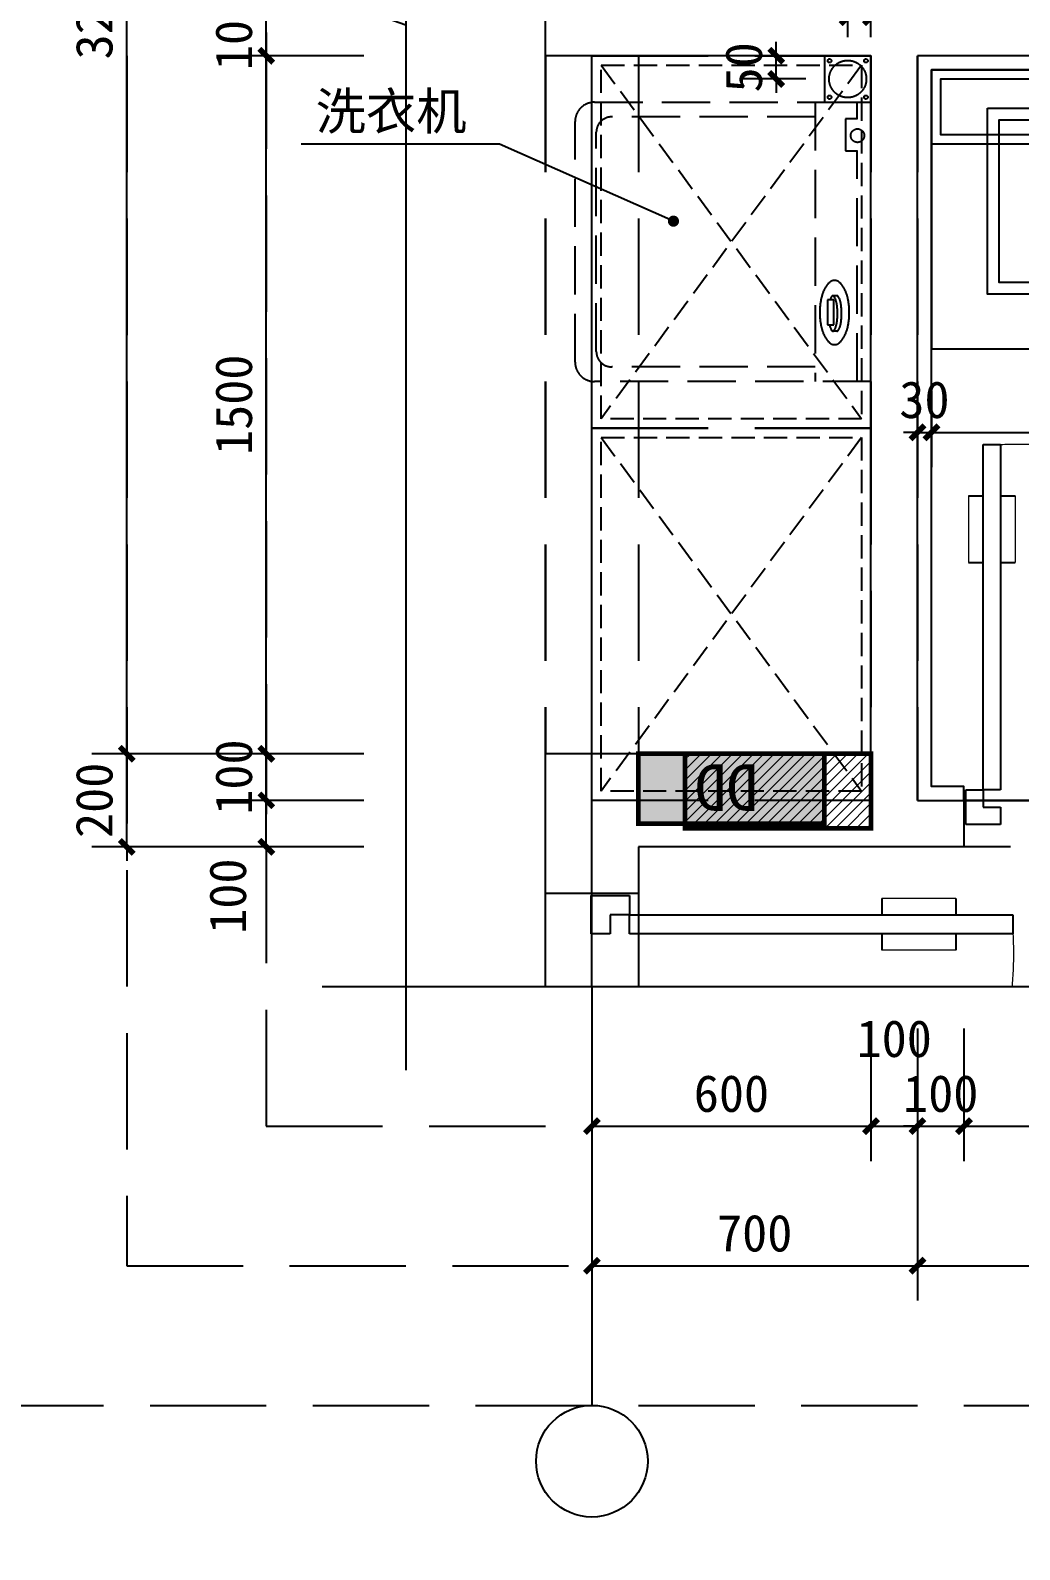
# Model space of a CAD drawing. Header units: millimetres. Extents: x -15 to 66915, y -15 to 18798.
# Drawn here: x 33128 to 35255, y 10253 to 13517 of the extents above; entities that cross this region are included whole.
import ezdxf
from ezdxf.enums import TextEntityAlignment as Align
from ezdxf.xclip import XClip

# ---------------------------------------------------------------- set-up
doc = ezdxf.new("R2010")
doc.units = ezdxf.units.MM
doc.header["$LTSCALE"] = 1000
doc.header["$XCLIPFRAME"] = 2
for name, pattern in [('1#2#楼$0$DOTE', [2.42, 2, -0.2, 0.02, -0.2]), ('110-WC$0$__DASH', [0.35, 0.25, -0.1]), ('110-墙体$0$DASH', [0.35, 0.25, -0.1]), ('110-家具-标$0$__DASH', [0.35, 0.25, -0.1]), ('110-家具-标$0$DASH', [0.35, 0.25, -0.1]), ('DASH', [0.35, 0.25, -0.1])]:
    doc.linetypes.add(name, pattern=pattern)
doc.layers.get('Defpoints').update_dxf_attribs({"color": 4, "linetype": 'DASH'})
for name, color, linetype in [('1#2#楼$0$A-ANNO-AXIS', 3, 'Continuous'), ('1#2#楼$0$A-ANNO-DIMS', 3, 'Continuous'), ('1#2#楼$0$A-ANNO-DOTE', 10, '1#2#楼$0$DOTE'), ('1#2#楼$0$A-ANNO-IDEN', 3, 'Continuous'), ('1#2#楼$0$A-ANNO-SYMB', 3, 'Continuous'), ('1#2#楼$0$A-ANNO-TEXT', 7, 'Continuous'), ('110-WC$0$A-FLOR-SPCL', 225, 'Continuous'), ('110-WC$0$FF-FIXT', 225, 'Continuous'), ('110-WC$0$FF-洁具及配件', 31, 'Continuous'), ('110-墙体$0$A-COLU-CONC-HATC', 204, 'Continuous'), ('110-墙体$0$A-DOOR', 51, 'Continuous'), ('110-墙体$0$A-WALL-BLOK', 131, 'Continuous'), ('110-墙体$0$A-WALL-CONC', 9, 'Continuous'), ('110-墙体$0$P-FIRE-FH', 1, 'Continuous'), ('110-家具-标$0$JJ-02-活动家具', 47, '110-家具-标$0$DASH'), ('AXIS_TEXT', 7, 'Continuous')]:
    doc.layers.add(name, color=color, linetype=linetype)
doc.styles.add('1#2#楼$0$_TCH_DIM', font='')
doc.styles.add('1#2#楼$0$_TCH_DIM_T3', font='')
doc.styles.add('110-墙体$0$地上图例$0$平面图框$0$Style-ENGINEERING_1', font='simhei.ttf')
doc.styles.add('COMPLEX', font='COMPLEX')
doc.styles.get("Standard").update_dxf_attribs({"font": ''})
doc.styles.get('1#2#楼$0$_TCH_DIM').set_extended_font_data('SimSun')
doc.styles.get('1#2#楼$0$_TCH_DIM_T3').set_extended_font_data('SimSun')
doc.styles.get('Standard').set_extended_font_data('SimSun')
doc.dimstyles.new('1#2#楼$0$_TCH_ARCH&&30', dxfattribs={"dimtxt": 79.303797, "dimasz": 30, "dimexe": 75, "dimexo": 90, "dimgap": 30, "dimtad": 1, "dimdec": 0, "dimzin": 0, "dimdsep": 46, "dimtxsty": '1#2#楼$0$_TCH_DIM_T3', "dimblk": '1#2#楼$0$_ArchTick', "dimcen": 0.09, "dimclrt": 7, "dimazin": 2, "dimtfac": 1, "dimtdec": 0, "dimtix": 1, "dimtmove": 2, "dimatfit": 3, "dimfxl": 100, "dimtolj": 1, "dimtzin": 0, "dimarcsym": 0})

# ---------------------------------------------------------------- blocks, each defined once
blk = doc.blocks.new('110-墙体$0$弱电箱400x450x150')
at = {"layer": '110-墙体$0$P-FIRE-FH', "linetype": 'Continuous', "lineweight": 13}
h = blk.add_hatch(color=250, dxfattribs=at)
h.dxf.hatch_style = 1
h.paths.add_polyline_path([(0, 0), (0, 150), (400, 150), (400, 0)])
at = {"layer": '110-墙体$0$P-FIRE-FH', "linetype": 'Continuous', "lineweight": 13, "const_width": 10}
blk.add_lwpolyline([(0, 0), (0, 150), (400, 150), (400, 0)], close=True, dxfattribs=at)
at = {"layer": '110-墙体$0$P-FIRE-FH', "linetype": 'Continuous', "lineweight": 13, "style": '110-墙体$0$地上图例$0$平面图框$0$Style-ENGINEERING_1'}
blk.add_text('DD', height=100, dxfattribs=at).set_placement((210.7, 72.6), align=Align.MIDDLE_CENTER)
blk = doc.blocks.new('110-墙体$0$强电箱400x350x160')
at = {"layer": '110-墙体$0$P-FIRE-FH', "linetype": 'Continuous', "lineweight": 13}
h = blk.add_hatch(dxfattribs=at)
h.set_pattern_fill('ANSI31', color=256, scale=10)
h.set_pattern_definition([(45, (0, 0), (-11.2253, 11.2253), [])])
h.paths.add_polyline_path([(400, 160), (400, 0), (0, 0), (0, 160)])
at = {"layer": '110-墙体$0$P-FIRE-FH', "linetype": 'Continuous', "lineweight": 13, "const_width": 10}
blk.add_lwpolyline([(400, 160), (400, 0), (0, 0), (0, 160)], close=True, dxfattribs=at)
blk = doc.blocks.new('110-墙体$0$$DorLib2D$00000009')
for p, q in [((0.4129, 0.9053), (0.4129, 0.0807)), ((0.4541, 0.9053), (0.4129, 0.9053)), ((0.4541, 0.0807), (0.4541, 0.9053)), ((0.4129, 0.7822), (0.378, 0.7822)), ((0.489, 0.7822), (0.4541, 0.7822)), ((0.4129, 0.6235), (0.378, 0.6235)), ((0.489, 0.6235), (0.4541, 0.6235)), ((-0.4941, 0.0807), (-0.4529, 0.0807)), ((-0.4941, -0.0018), (-0.4941, 0.0807)), ((-0.4529, 0.0807), (-0.4529, 0.0395)), ((0.4129, 0.0807), (0.4541, 0.0807)), ((0.4953, 0.0807), (0.4541, 0.0807)), ((0.4541, 0.0807), (0.4541, 0.0395)), ((0.4953, -0.0018), (0.4953, 0.0807)), ((-0.4529, 0.0395), (-0.4117, 0.0395)), ((-0.4117, 0.0395), (-0.4117, -0.0018)), ((0.4541, 0.0395), (0.4129, 0.0395)), ((0.4129, 0.0395), (0.4129, -0.0018)), ((-0.4941, -0.0018), (-0.4941, -0.0018)), ((-0.4117, -0.0018), (-0.4941, -0.0018)), ((0.4129, -0.0018), (0.4953, -0.0018)), ((0.4953, -0.0018), (0.4953, -0.0018))]:
    blk.add_line(p, q)
at = {"lineweight": 13}
for p, q in [((0.378, 0.7822), (0.378, 0.6235)), ((0.489, 0.7822), (0.489, 0.6235))]:
    blk.add_line(p, q, dxfattribs=at)
blk.add_arc((0.3716, 0.0817), 0.8246, 87.134, 180.0717, dxfattribs=at)
blk = doc.blocks.new('110-墙体')
at = {"layer": '110-墙体$0$A-COLU-CONC-HATC'}
blk.add_hatch(color=256, dxfattribs=at).paths.add_polyline_path([(3350, 3200), (3350, 100), (3450, 33.3), (3550, 100), (3550, 3200)])
at = {"layer": '110-墙体$0$A-DOOR', "linetype": '110-墙体$0$DASH'}
for p, q in [((3350, 6000), (3350, 4400)), ((3550, 6000), (3550, 4500)), ((3350, 4200), (3350, 3200)), ((3550, 3200), (3550, 4200))]:
    blk.add_line(p, q, dxfattribs=at)
at = {"layer": '110-墙体$0$A-DOOR'}
blk.add_line((1750, 4400), (2650, 4400), dxfattribs=at)
at = {"layer": '110-墙体$0$A-WALL-BLOK'}
for p, q in [((3550, 6000), (3550, 6700)), ((2100, 6000), (2750, 6000)), ((2750, 4400), (2750, 6000)), ((2850, 4500), (2850, 6000)), ((2850, 6000), (3550, 6000)), ((2850, 4500), (3550, 4500)), ((3550, 4200), (3550, 4500)), ((2750, 4400), (2650, 4400)), ((2650, 4400), (2650, 4300)), ((2650, 4300), (2850, 4300)), ((2850, 4300), (3350, 4300)), ((3350, 4300), (3350, 4200)), ((3350, 4200), (3550, 4200)), ((3550, 3200), (3350, 3200))]:
    blk.add_line(p, q, dxfattribs=at)
at = {"layer": '110-墙体$0$A-WALL-CONC'}
for p, q in [((3350, 3200), (3350, 100)), ((3550, 3200), (3350, 3200)), ((3550, 3200), (3550, 100))]:
    blk.add_line(p, q, dxfattribs=at)
at = {"xscale": -1, "rotation": 180}
for name, p in [('110-墙体$0$强电箱400x350x160', (2850, 4500)), ('110-墙体$0$弱电箱400x450x150', (2950, 4500))]:
    blk.add_blockref(name, p, dxfattribs=at)
at = {"layer": '110-墙体$0$A-DOOR', "xscale": 900, "yscale": 900, "zscale": 100}
blk.add_blockref('110-墙体$0$$DorLib2D$00000009', (2200, 4350), dxfattribs=at)
at = {"layer": '110-墙体$0$A-DOOR', "xscale": 1000, "yscale": 1000, "zscale": 200, "rotation": 90}
blk.add_blockref('110-墙体$0$$DorLib2D$00000009', (3450, 3700), dxfattribs=at)
blk = doc.blocks.new('110-WC$0$REWREWR')
at = {"layer": '110-WC$0$A-FLOR-SPCL', "linetype": '110-WC$0$__DASH', "ltscale": 0.5}
for p, q in [((15260162.3, -510296.4), (15260785.1, -510296.4)), ((15260112.3, -511062.7), (15260112.3, -510346.4)), ((15260190.1, -510351.3), (15260757.4, -510351.3)), ((15260835.1, -510346.4), (15260835.1, -511062.7)), ((15260150.1, -510918.5), (15260150.1, -510391.3)), ((15260797.4, -510918.5), (15260797.4, -510391.3)), ((15260835.1, -510918.1), (15260112.3, -510918.1)), ((15260323.9, -510949.8), (15260259.2, -510949.8)), ((15260259.2, -510949.8), (15260259.2, -510966.4)), ((15260323.9, -510966.4), (15260323.9, -510949.8)), ((15260242.6, -510974.7), (15260242.6, -510964.2)), ((15260259.2, -510966.4), (15260323.9, -510966.4)), ((15260334.3, -510975.9), (15260334.2, -510964.2)), ((15260709.4, -510997.1), (15260709.4, -511027.7)), ((15260792.6, -510997.1), (15260709.4, -510997.1)), ((15260792.6, -511027.7), (15260792.6, -510997.1)), ((15260112.3, -511026.9), (15260709.4, -511026.9)), ((15260792.6, -511026.9), (15260835.1, -511026.9)), ((15260112.3, -511062.7), (15260835.1, -511062.7))]:
    blk.add_line(p, q, dxfattribs=at)
blk.add_lwpolyline([(15260374, -510968.3, 0.185158), (15260369.1, -510955.6, 0.102042), (15260349.7, -510941.2, 0.060862), (15260324.6, -510933.2, 0.047173), (15260290.9, -510930, 0.047173), (15260257.1, -510933.2, 0.060862), (15260232.1, -510941.2, 0.102042), (15260212.6, -510955.6, 0.185158), (15260207.7, -510968.3, 0.185158), (15260212.6, -510981, 0.102042), (15260232.1, -510995.4, 0.060862), (15260257.1, -511003.4, 0.047173), (15260290.9, -511006.6, 0.047173), (15260324.6, -511003.4, 0.060862), (15260349.7, -510995.4, 0.102042), (15260369.1, -510981, 0.185158)], format="xyb", close=True, dxfattribs=at)
for points in [[(15260259.2, -510955.1, 0.008736), (15260256, -510955.8, 0.076276), (15260244.5, -510960.8, 0.259034), (15260242.6, -510964.2, 0.259034)], [(15260242.6, -510964.2, 0.259034), (15260244.5, -510967.6, 0.076276), (15260256, -510972.5, 0.036515), (15260269.5, -510975, 0.026615), (15260288.4, -510976, 0.026615), (15260307.2, -510975, 0.036515), (15260320.8, -510972.5, 0.076276), (15260332.3, -510967.6, 0.259034), (15260334.2, -510964.2, 0.259034), (15260332.3, -510960.8, 0.056762), (15260323.9, -510956.7, 0.036515)], [(15260242.6, -510974.7, 0.259034), (15260244.5, -510978.1, 0.076276), (15260256, -510983.1, 0.036515), (15260269.5, -510985.5, 0.026615), (15260288.4, -510986.5, 0.026615), (15260307.2, -510985.5, 0.036515), (15260320.8, -510983.1, 0.076276), (15260332.3, -510978.1, 0.259034), (15260334.2, -510974.7, 0.078462), (15260334, -510973.5, 0.056762)]]:
    blk.add_lwpolyline(points, format="xyb", dxfattribs=at)
blk.add_circle((15260748.8, -511027.7), 17.5, dxfattribs=at)
for centre, radius, start, end in [((15260162.3, -510346.4), 50, 90, 180), ((15260785.1, -510346.4), 50, 0, 90), ((15260190.1, -510391.3), 40, 90, 180), ((15260757.4, -510391.3), 40, 0, 90)]:
    blk.add_arc(centre, radius, start, end, dxfattribs=at)
at = {"layer": '110-WC$0$A-FLOR-SPCL', "linetype": '110-WC$0$__DASH', "ltscale": 0.5, "width": 0.8, "flags": 9}
for tag in ['YSIZE', 'XSIZE']:
    blk.add_attdef(tag, (15260490.1, -511062.7), '', height=0.5, rotation=180, dxfattribs=at)
blk = doc.blocks.new('110-WC$0$A$C446C3F73')
at = {"layer": '110-WC$0$A-FLOR-SPCL'}
blk.add_lwpolyline([(-50, -50), (50, -50), (50, 50), (-50, 50)], close=True, dxfattribs=at)
for centre, radius in [((-39.1, 39.1), 4), ((0, 0), 40), ((39.1, 39.1), 4), ((-39.1, -39.1), 4), ((39.1, -39.1), 4)]:
    blk.add_circle(centre, radius, dxfattribs=at)
blk = doc.blocks.new('110-WC$0$A$C569A68CE')
at = {"layer": '110-WC$0$A-FLOR-SPCL'}
for p, q in [((-17.2, -195.2), (-16.1, -195.2)), ((14, -195.2), (15.1, -195.2))]:
    blk.add_line(p, q, dxfattribs=at)
for points in [[(20.6, 14.3), (16.6, 19.5), (11.4, 23.5), (5.4, 25.9), (-1, 26.8), (-7.5, 25.9), (-13.5, 23.5), (-18.7, 19.5), (-22.7, 14.3), (-25.1, 8.3), (-26, 1.8), (-25.1, -4.6), (-22.7, -10.6), (-18.7, -15.8), (-13.5, -19.8), (-7.6, -22.2), (-6.7, -22.7), (-6, -23.2), (-5.4, -24), (-5, -24.8), (-5, -25.7), (-5, -76.2), (-4.9, -77.3), (-4.6, -78.2), (-3.9, -79), (-3, -79.7), (-2.1, -80), (-1, -80.2), (0, -80), (0.9, -79.7), (1.8, -79), (2.5, -78.2), (2.9, -77.3), (3, -76.2), (3, -25.7), (3, -24.8), (3.3, -24), (3.9, -23.2), (4.6, -22.7), (5.5, -22.2), (11.4, -19.8), (16.6, -15.8), (20.6, -10.6), (23.1, -4.6), (24, 1.8), (23.1, 8.3)], [(20.2, 14), (16.3, 19.1), (11.2, 23), (5.3, 25.4), (-1, 26.3), (-7.3, 25.4), (-13.2, 23), (-18.3, 19.1), (-22.2, 14), (-24.6, 8.1), (-25.5, 1.8), (-24.6, -4.5), (-22.2, -10.4), (-18.3, -15.5), (-13.2, -19.4), (-7.3, -21.8), (-6.4, -22.3), (-5.6, -22.9), (-4.9, -23.8), (-4.5, -24.7), (-4.5, -25.7), (-4.5, -76.2), (-4.4, -77.2), (-4.1, -78), (-3.5, -78.7), (-2.7, -79.3), (-1.9, -79.6), (-1, -79.7), (-0.1, -79.6), (0.7, -79.3), (1.5, -78.7), (2.1, -78), (2.4, -77.2), (2.5, -76.2), (2.5, -25.7), (2.5, -24.7), (2.9, -23.8), (3.6, -22.9), (4.4, -22.3), (5.3, -21.8), (11.2, -19.4), (16.3, -15.5), (20.2, -10.4), (22.6, -4.5), (23.5, 1.8), (22.6, 8.1)], [(16, -16.3), (15, -17.1), (15, -190.2), (14.4, -194.3), (12.8, -198.2), (10.3, -201.5), (7, -204), (3.1, -205.6), (-1, -206.2), (-5.2, -205.6), (-9, -204), (-12.3, -201.5), (-14.9, -198.2), (-16.5, -194.3), (-17, -190.2), (-17, -17.1), (-18, -16.3), (-18, -190.2), (-17.5, -194.6), (-15.8, -198.7), (-13.1, -202.2), (-9.5, -204.9), (-5.4, -206.6), (-1, -207.2), (3.4, -206.6), (7.5, -204.9), (11, -202.2), (13.7, -198.7), (15.4, -194.6), (16, -190.2)], [(15, -17.1), (11.4, -19.8), (5.5, -22.2), (4.6, -22.7), (3.9, -23.2), (3.3, -24), (3, -24.8), (3, -25.7), (3, -76.2), (2.8, -77.9), (1.8, -79), (0.5, -80), (-1.6, -80.2), (-3, -79.7), (-3.9, -79), (-4.9, -77.9), (-5, -76.2), (-5, -25.7), (-5, -24.8), (-5.4, -24), (-6, -23.2), (-6.7, -22.7), (-7.6, -22.2), (-13.5, -19.8), (-17, -17.1), (-17, -190.2), (-16.5, -194.3), (-14.9, -198.2), (-12.3, -201.5), (-9, -204), (-5.2, -205.6), (-1, -206.2), (3.1, -205.6), (7, -204), (10.3, -201.5), (12.8, -198.2), (14.4, -194.3), (15, -190.2)]]:
    blk.add_lwpolyline(points, close=True, dxfattribs=at)
blk.add_lwpolyline([(-13.5, -71.5), (-13.5, -71.3), (-13.5, -71.2), (-13.4, -71), (-13.4, -70.8), (-13.3, -70.6), (-13.2, -70.5), (-13.1, -70.3), (-12.9, -70.1), (-12.8, -70), (-12.6, -69.8), (-12.2, -69.5), (-11.7, -69.2), (-11.1, -68.9), (-10.5, -68.6), (-9.9, -68.3), (-9.2, -68.1), (-7.6, -67.7), (-5.8, -67.4), (-4, -67.2), (-2, -67), (-0.1, -67), (1.9, -67.2), (3.7, -67.4), (5.5, -67.7), (7.1, -68.1), (7.8, -68.3), (8.5, -68.6), (9.1, -68.9), (9.6, -69.2), (10.1, -69.5), (10.5, -69.8), (10.7, -70), (10.9, -70.1), (11, -70.3), (11.1, -70.5), (11.2, -70.6), (11.3, -70.8), (11.4, -71), (11.4, -71.2), (11.5, -71.3), (11.5, -71.5), (11.5, -71.7), (11.4, -71.9), (11.4, -72.1), (11.3, -72.2), (11.2, -72.4), (11.1, -72.6), (11, -72.7), (10.9, -72.9), (10.7, -73.1), (10.5, -73.2), (10.1, -73.6), (9.6, -73.9), (9.1, -74.2), (8.5, -74.4), (7.8, -74.7), (7.1, -74.9), (5.5, -75.4), (3.7, -75.7), (1.9, -75.9), (-0.1, -76), (-2, -76), (-4, -75.9), (-5.8, -75.7), (-7.6, -75.4), (-9.2, -74.9), (-9.9, -74.7), (-10.5, -74.4), (-11.1, -74.2), (-11.7, -73.9), (-12.2, -73.6), (-12.6, -73.2), (-12.8, -73.1), (-12.9, -72.9), (-13.1, -72.7), (-13.2, -72.6), (-13.3, -72.4), (-13.4, -72.2), (-13.4, -72.1), (-13.5, -71.9), (-13.5, -71.7), (-13.5, -71.5)], dxfattribs=at)
blk = doc.blocks.new('110-WC$0$A$C05716B03')
at = {"layer": '110-WC$0$A-FLOR-SPCL'}
for points in [[(-100, 400), (500, 400), (500, 0), (-100, 0)], [(475, 25), (-75, 25), (-75, 375), (475, 375)]]:
    blk.add_lwpolyline(points, close=True, dxfattribs=at)
for radius in [36, 23]:
    blk.add_circle((200, 192.2), radius, dxfattribs=at)
blk = doc.blocks.new('110-WC$0$A$C4A066A6E')
at = {"layer": '110-WC$0$FF-FIXT', "color": 8}
blk.add_blockref('110-WC$0$A$C569A68CE', (0, 456.5), dxfattribs=at)
at = {"layer": '110-WC$0$FF-洁具及配件', "color": 8, "ltscale": 0.01, "xscale": -1}
blk.add_blockref('110-WC$0$A$C05716B03', (200, 0), dxfattribs=at)
blk = doc.blocks.new('110-WC')
at = {"layer": '110-WC$0$A-FLOR-SPCL'}
for points in [[(2550, -3300), (2550, -3270), (2620, -3270), (2620, -1730), (30, -1730), (30, -3270), (1650, -3270), (1650, -3300)], [(1770, -1730), (2620, -1730), (2620, -2330), (1770, -2330), (1770, -1930)]]:
    blk.add_lwpolyline(points, dxfattribs=at)
for points in [[(970, -1890), (2620, -1890), (2620, -1730), (970, -1730)], [(990, -1870), (2600, -1870), (2600, -1750), (990, -1750)]]:
    blk.add_lwpolyline(points, close=True, dxfattribs=at)
at = {"layer": 'Defpoints'}
blk.add_lwpolyline([(0, -1700), (2650, -1700), (2650, -3300), (0, -3300)], close=True, dxfattribs=at)
at = {"layer": '110-WC$0$A-FLOR-SPCL'}
blk.add_blockref('110-WC$0$A$C4A066A6E', (2199.2, -2212.4), dxfattribs=at)
at = {"layer": '110-WC$0$A-FLOR-SPCL', "xscale": -1}
blk.add_blockref('110-WC$0$A$C446C3F73', (2800, -1750), dxfattribs=at)
at = {"layer": '110-WC$0$A-FLOR-SPCL', "xscale": -0.830108359133127, "yscale": 0.830108359133127, "zscale": 0.830108359133127, "rotation": 270}
blk.add_blockref('110-WC$0$REWREWR', (426987.4, -12669946.8), dxfattribs=at)
blk = doc.blocks.new('*U254')
at = {"color": 250, "linetype": '110-家具-标$0$DASH', "ltscale": 0.2}
for p, q in [((20, -580), (780, -20)), ((20, -20), (780, -580)), ((820, -580), (1580, -20)), ((820, -20), (1580, -580))]:
    blk.add_line(p, q, dxfattribs=at)
for points in [[(0, 0), (800, 0), (800, -600), (0, -600)], [(800, 0), (1600, 0), (1600, -600), (800, -600)]]:
    blk.add_lwpolyline(points, close=True)
for points in [[(20, -20), (780, -20), (780, -580), (20, -580)], [(820, -20), (1580, -20), (1580, -580), (820, -580)]]:
    blk.add_lwpolyline(points, close=True, dxfattribs=at)
blk = doc.blocks.new('110-家具-标', base_point=(27950, 37750.5))
at = {"color": 8, "linetype": '110-家具-标$0$__DASH'}
blk.add_lwpolyline([(34200, 41550.5), (31400, 41550.5), (31400, 45350.5), (34200, 45350.5)], close=True, dxfattribs=at)
at = {"layer": 'Defpoints'}
for points in [[(34200, 41550.5), (31400, 41550.5), (31400, 45350.5), (34200, 45350.5)], [(27950, 41950.5), (31200, 41950.5), (31200, 37750.5), (27950, 37750.5)]]:
    blk.add_lwpolyline(points, close=True, dxfattribs=at)
at = {"layer": '110-家具-标$0$JJ-02-活动家具', "ltscale": 300, "xscale": -0.9999999999999999, "rotation": 90.0005893236094}
blk.add_blockref('*U254', (30700, 43650.5), dxfattribs=at)
blk = doc.blocks.new('1#2#楼$0$bgtb')
ref = blk.add_blockref('110-墙体', (6450, -10000), dxfattribs=dict(xscale=-1))
XClip(ref).set_block_clipping_path([(10449.9188188711, -2099.9999999995), (-900.0811811288, -2099.9999999995), (-900, 11600.0002523363), (7750, 11600.0002523363), (7750, 4300), (10449.9999999999, 4300)])
ref = blk.add_blockref('110-WC', (6350, -2300), dxfattribs=dict(xscale=-1))
XClip(ref).set_block_clipping_path([(10349.9188188711, -9799.9999239819), (-1000.0811811288, -9799.9999239819), (-1000, 3900.000328354), (7650, 3900.000328354), (7650, -3399.9999239824), (10349.9999999999, -3399.9999239823)])
at = {"xscale": -1}
blk.add_blockref('110-家具-标', (6350, -9900), dxfattribs=at)
blk = doc.blocks.new('1#2#楼$0$_ArchTick')
at = {"color": 0, "linetype": 'ByBlock', "const_width": 0.4}
blk.add_lwpolyline([(-0.5, -0.5), (0.5, 0.5)], dxfattribs=at)
blk = doc.blocks.new('*D530')
at = {"layer": '1#2#楼$0$A-ANNO-DIMS', "color": 0, "lineweight": -2, "transparency": 16777216}
for p, q in [((35135.5, 11372.7), (35135.5, 11087.7)), ((36035.5, 11372.7), (36035.5, 11087.7)), ((35135.5, 11162.7), (36035.5, 11162.7))]:
    blk.add_line(p, q, dxfattribs=at)
at = {"layer": 'Defpoints', "color": 0, "transparency": 16777216}
for p in [(35135.5, 11462.7), (36035.5, 11462.7), (36035.5, 11162.7)]:
    blk.add_point(p, dxfattribs=at)
at = {"layer": '1#2#楼$0$A-ANNO-DIMS', "color": 0, "lineweight": -2, "transparency": 16777216, "xscale": 30, "yscale": 30, "zscale": 30, "rotation": 180}
blk.add_blockref('1#2#楼$0$_ArchTick', (35135.5, 11162.7), dxfattribs=at)
at = {"layer": '1#2#楼$0$A-ANNO-DIMS', "color": 0, "lineweight": -2, "transparency": 16777216, "xscale": 30, "yscale": 30, "zscale": 30}
blk.add_blockref('1#2#楼$0$_ArchTick', (36035.5, 11162.7), dxfattribs=at)
at = {"layer": '1#2#楼$0$A-ANNO-DIMS', "color": 7, "transparency": 16777216, "insert": (35585.5, 11232.3), "char_height": 79.3, "attachment_point": 5, "style": '1#2#楼$0$_TCH_DIM_T3'}
blk.add_mtext('\\A1;900', dxfattribs=at)
blk = doc.blocks.new('*D531')
at = {"layer": '1#2#楼$0$A-ANNO-DIMS', "color": 0, "lineweight": -2, "transparency": 16777216}
for p, q in [((35035.5, 11372.7), (35035.5, 11087.7)), ((35135.5, 11372.7), (35135.5, 11087.7)), ((35035.5, 11162.7), (35005.5, 11162.7)), ((35035.5, 11162.7), (35135.5, 11162.7)), ((35135.5, 11162.7), (35165.5, 11162.7))]:
    blk.add_line(p, q, dxfattribs=at)
at = {"layer": 'Defpoints', "color": 0, "transparency": 16777216}
for p in [(35035.5, 11462.7), (35135.5, 11462.7), (35135.5, 11162.7)]:
    blk.add_point(p, dxfattribs=at)
at = {"layer": '1#2#楼$0$A-ANNO-DIMS', "color": 0, "lineweight": -2, "transparency": 16777216, "xscale": 30, "yscale": 30, "zscale": 30}
blk.add_blockref('1#2#楼$0$_ArchTick', (35035.5, 11162.7), dxfattribs=at)
at = {"layer": '1#2#楼$0$A-ANNO-DIMS', "color": 0, "lineweight": -2, "transparency": 16777216, "xscale": 30, "yscale": 30, "zscale": 30, "rotation": 180}
blk.add_blockref('1#2#楼$0$_ArchTick', (35135.5, 11162.7), dxfattribs=at)
at = {"layer": '1#2#楼$0$A-ANNO-DIMS', "color": 7, "transparency": 16777216, "insert": (35085.5, 11232.3), "char_height": 79.3, "attachment_point": 5, "style": '1#2#楼$0$_TCH_DIM_T3'}
blk.add_mtext('\\A1;100', dxfattribs=at)
blk = doc.blocks.new('*D532')
at = {"layer": '1#2#楼$0$A-ANNO-DIMS', "color": 0, "lineweight": -2, "transparency": 16777216}
for p, q in [((34935.5, 11372.7), (34935.5, 11087.7)), ((35035.5, 11372.7), (35035.5, 11087.7)), ((34935.5, 11162.7), (35035.5, 11162.7))]:
    blk.add_line(p, q, dxfattribs=at)
at = {"layer": 'Defpoints', "color": 0, "transparency": 16777216}
for p in [(34935.5, 11462.7), (35035.5, 11462.7), (35035.5, 11162.7)]:
    blk.add_point(p, dxfattribs=at)
at = {"layer": '1#2#楼$0$A-ANNO-DIMS', "color": 0, "lineweight": -2, "transparency": 16777216, "xscale": 30, "yscale": 30, "zscale": 30, "rotation": 180}
blk.add_blockref('1#2#楼$0$_ArchTick', (34935.5, 11162.7), dxfattribs=at)
at = {"layer": '1#2#楼$0$A-ANNO-DIMS', "color": 0, "lineweight": -2, "transparency": 16777216, "xscale": 30, "yscale": 30, "zscale": 30}
blk.add_blockref('1#2#楼$0$_ArchTick', (35035.5, 11162.7), dxfattribs=at)
at = {"layer": '1#2#楼$0$A-ANNO-DIMS', "color": 7, "transparency": 16777216, "insert": (34985.5, 11350.2), "char_height": 79.3, "attachment_point": 5, "style": '1#2#楼$0$_TCH_DIM_T3'}
blk.add_mtext('\\A1;100', dxfattribs=at)
blk = doc.blocks.new('*D533')
at = {"layer": '1#2#楼$0$A-ANNO-DIMS', "color": 0, "lineweight": -2, "transparency": 16777216}
for p, q in [((34335.5, 11372.7), (34335.5, 11087.7)), ((34935.5, 11372.7), (34935.5, 11087.7)), ((34335.5, 11162.7), (34935.5, 11162.7))]:
    blk.add_line(p, q, dxfattribs=at)
at = {"layer": 'Defpoints', "color": 0, "transparency": 16777216}
for p in [(34335.5, 11462.7), (34935.5, 11462.7), (34935.5, 11162.7)]:
    blk.add_point(p, dxfattribs=at)
at = {"layer": '1#2#楼$0$A-ANNO-DIMS', "color": 0, "lineweight": -2, "transparency": 16777216, "xscale": 30, "yscale": 30, "zscale": 30, "rotation": 180}
blk.add_blockref('1#2#楼$0$_ArchTick', (34335.5, 11162.7), dxfattribs=at)
at = {"layer": '1#2#楼$0$A-ANNO-DIMS', "color": 0, "lineweight": -2, "transparency": 16777216, "xscale": 30, "yscale": 30, "zscale": 30}
blk.add_blockref('1#2#楼$0$_ArchTick', (34935.5, 11162.7), dxfattribs=at)
at = {"layer": '1#2#楼$0$A-ANNO-DIMS', "color": 7, "transparency": 16777216, "insert": (34635.5, 11232.3), "char_height": 79.3, "attachment_point": 5, "style": '1#2#楼$0$_TCH_DIM_T3'}
blk.add_mtext('\\A1;600', dxfattribs=at)
blk = doc.blocks.new('*D535')
at = {"layer": '1#2#楼$0$A-ANNO-DIMS', "color": 0, "lineweight": -2, "transparency": 16777216}
for p, q in [((35035.5, 11372.7), (35035.5, 10787.7)), ((37685.5, 11372.7), (37685.5, 10787.7)), ((35035.5, 10862.7), (37685.5, 10862.7))]:
    blk.add_line(p, q, dxfattribs=at)
at = {"layer": 'Defpoints', "color": 0, "transparency": 16777216}
for p in [(35035.5, 11462.7), (37685.5, 11462.7), (37685.5, 10862.7)]:
    blk.add_point(p, dxfattribs=at)
at = {"layer": '1#2#楼$0$A-ANNO-DIMS', "color": 0, "lineweight": -2, "transparency": 16777216, "xscale": 30, "yscale": 30, "zscale": 30, "rotation": 180}
blk.add_blockref('1#2#楼$0$_ArchTick', (35035.5, 10862.7), dxfattribs=at)
at = {"layer": '1#2#楼$0$A-ANNO-DIMS', "color": 0, "lineweight": -2, "transparency": 16777216, "xscale": 30, "yscale": 30, "zscale": 30}
blk.add_blockref('1#2#楼$0$_ArchTick', (37685.5, 10862.7), dxfattribs=at)
at = {"layer": '1#2#楼$0$A-ANNO-DIMS', "color": 7, "transparency": 16777216, "insert": (36360.5, 10932.3), "char_height": 79.3, "attachment_point": 5, "style": '1#2#楼$0$_TCH_DIM_T3'}
blk.add_mtext('\\A1;2650', dxfattribs=at)
blk = doc.blocks.new('*D536')
at = {"layer": '1#2#楼$0$A-ANNO-DIMS', "color": 0, "lineweight": -2, "transparency": 16777216}
for p, q in [((34335.5, 11372.7), (34335.5, 10787.7)), ((35035.5, 11372.7), (35035.5, 10787.7)), ((34335.5, 10862.7), (35035.5, 10862.7))]:
    blk.add_line(p, q, dxfattribs=at)
at = {"layer": 'Defpoints', "color": 0, "transparency": 16777216}
for p in [(34335.5, 11462.7), (35035.5, 11462.7), (35035.5, 10862.7)]:
    blk.add_point(p, dxfattribs=at)
at = {"layer": '1#2#楼$0$A-ANNO-DIMS', "color": 0, "lineweight": -2, "transparency": 16777216, "xscale": 30, "yscale": 30, "zscale": 30, "rotation": 180}
blk.add_blockref('1#2#楼$0$_ArchTick', (34335.5, 10862.7), dxfattribs=at)
at = {"layer": '1#2#楼$0$A-ANNO-DIMS', "color": 0, "lineweight": -2, "transparency": 16777216, "xscale": 30, "yscale": 30, "zscale": 30}
blk.add_blockref('1#2#楼$0$_ArchTick', (35035.5, 10862.7), dxfattribs=at)
at = {"layer": '1#2#楼$0$A-ANNO-DIMS', "color": 7, "transparency": 16777216, "insert": (34685.5, 10932.3), "char_height": 79.3, "attachment_point": 5, "style": '1#2#楼$0$_TCH_DIM_T3'}
blk.add_mtext('\\A1;700', dxfattribs=at)
blk = doc.blocks.new('_AXISO')
blk.add_circle((0, 0), 0.5)
at = {"layer": 'AXIS_TEXT', "style": 'COMPLEX', "width": 1.041667}
blk.add_attdef('A', text='', height=0.56, dxfattribs=at).set_placement((-0.25, -0.28), (0.25, -0.28), align=Align.FIT)
blk = doc.blocks.new('*D537')
at = {"layer": '1#2#楼$0$A-ANNO-DIMS', "color": 0, "lineweight": -2, "transparency": 16777216}
for p, q in [((33845.5, 11862.7), (33560.5, 11862.7)), ((33635.5, 11762.7), (33635.5, 11862.7)), ((33845.5, 11762.7), (33560.5, 11762.7))]:
    blk.add_line(p, q, dxfattribs=at)
at = {"layer": 'Defpoints', "color": 0, "transparency": 16777216}
for p in [(33635.5, 11862.7), (33935.5, 11862.7), (33935.5, 11762.7)]:
    blk.add_point(p, dxfattribs=at)
at = {"layer": '1#2#楼$0$A-ANNO-DIMS', "color": 0, "lineweight": -2, "transparency": 16777216, "xscale": 30, "yscale": 30, "zscale": 30}
for p, rotation in [((33635.5, 11862.7), 90), ((33635.5, 11762.7), 270)]:
    blk.add_blockref('1#2#楼$0$_ArchTick', p, dxfattribs=dict(at, rotation=rotation))
at = {"layer": '1#2#楼$0$A-ANNO-DIMS', "color": 7, "transparency": 16777216, "insert": (33553, 11656.9), "char_height": 79.3, "attachment_point": 5, "rotation": 90, "style": '1#2#楼$0$_TCH_DIM_T3'}
blk.add_mtext('\\A1;100', dxfattribs=at)
blk = doc.blocks.new('*D538')
at = {"layer": '1#2#楼$0$A-ANNO-DIMS', "color": 0, "lineweight": -2, "transparency": 16777216}
for p, q in [((33635.5, 11962.7), (33635.5, 11992.7)), ((33845.5, 11962.7), (33560.5, 11962.7)), ((33635.5, 11862.7), (33635.5, 11962.7)), ((33845.5, 11862.7), (33560.5, 11862.7)), ((33635.5, 11862.7), (33635.5, 11832.7))]:
    blk.add_line(p, q, dxfattribs=at)
at = {"layer": 'Defpoints', "color": 0, "transparency": 16777216}
for p in [(33635.5, 11962.7), (33935.5, 11962.7), (33935.5, 11862.7)]:
    blk.add_point(p, dxfattribs=at)
at = {"layer": '1#2#楼$0$A-ANNO-DIMS', "color": 0, "lineweight": -2, "transparency": 16777216, "xscale": 30, "yscale": 30, "zscale": 30}
for p, rotation in [((33635.5, 11962.7), 270), ((33635.5, 11862.7), 90)]:
    blk.add_blockref('1#2#楼$0$_ArchTick', p, dxfattribs=dict(at, rotation=rotation))
at = {"layer": '1#2#楼$0$A-ANNO-DIMS', "color": 7, "transparency": 16777216, "insert": (33565.8, 11912.7), "char_height": 79.3, "attachment_point": 5, "rotation": 90, "style": '1#2#楼$0$_TCH_DIM_T3'}
blk.add_mtext('\\A1;100', dxfattribs=at)
blk = doc.blocks.new('*D539')
at = {"layer": '1#2#楼$0$A-ANNO-DIMS', "color": 0, "lineweight": -2, "transparency": 16777216}
for p, q in [((33845.5, 13462.7), (33560.5, 13462.7)), ((33635.5, 11962.7), (33635.5, 13462.7)), ((33845.5, 11962.7), (33560.5, 11962.7))]:
    blk.add_line(p, q, dxfattribs=at)
at = {"layer": 'Defpoints', "color": 0, "transparency": 16777216}
for p in [(33635.5, 13462.7), (33935.5, 13462.7), (33935.5, 11962.7)]:
    blk.add_point(p, dxfattribs=at)
at = {"layer": '1#2#楼$0$A-ANNO-DIMS', "color": 0, "lineweight": -2, "transparency": 16777216, "xscale": 30, "yscale": 30, "zscale": 30}
for p, rotation in [((33635.5, 13462.7), 90), ((33635.5, 11962.7), 270)]:
    blk.add_blockref('1#2#楼$0$_ArchTick', p, dxfattribs=dict(at, rotation=rotation))
at = {"layer": '1#2#楼$0$A-ANNO-DIMS', "color": 7, "transparency": 16777216, "insert": (33565.8, 12712.7), "char_height": 79.3, "attachment_point": 5, "rotation": 90, "style": '1#2#楼$0$_TCH_DIM_T3'}
blk.add_mtext('\\A1;1500', dxfattribs=at)
blk = doc.blocks.new('*D540')
at = {"layer": '1#2#楼$0$A-ANNO-DIMS', "color": 0, "lineweight": -2, "transparency": 16777216}
for p, q in [((33635.5, 13562.7), (33635.5, 13592.7)), ((33845.5, 13562.7), (33560.5, 13562.7)), ((33635.5, 13462.7), (33635.5, 13562.7)), ((33845.5, 13462.7), (33560.5, 13462.7)), ((33635.5, 13462.7), (33635.5, 13432.7))]:
    blk.add_line(p, q, dxfattribs=at)
at = {"layer": 'Defpoints', "color": 0, "transparency": 16777216}
for p in [(33635.5, 13562.7), (33935.5, 13562.7), (33935.5, 13462.7)]:
    blk.add_point(p, dxfattribs=at)
at = {"layer": '1#2#楼$0$A-ANNO-DIMS', "color": 0, "lineweight": -2, "transparency": 16777216, "xscale": 30, "yscale": 30, "zscale": 30}
for p, rotation in [((33635.5, 13562.7), 270), ((33635.5, 13462.7), 90)]:
    blk.add_blockref('1#2#楼$0$_ArchTick', p, dxfattribs=dict(at, rotation=rotation))
at = {"layer": '1#2#楼$0$A-ANNO-DIMS', "color": 7, "transparency": 16777216, "insert": (33565.8, 13512.7), "char_height": 79.3, "attachment_point": 5, "rotation": 90, "style": '1#2#楼$0$_TCH_DIM_T3'}
blk.add_mtext('\\A1;100', dxfattribs=at)
blk = doc.blocks.new('*D547')
at = {"layer": '1#2#楼$0$A-ANNO-DIMS', "color": 0, "lineweight": -2, "transparency": 16777216}
for p, q in [((33755.5, 15162.7), (33260.5, 15162.7)), ((33335.5, 11962.7), (33335.5, 15162.7)), ((33755.5, 11962.7), (33260.5, 11962.7))]:
    blk.add_line(p, q, dxfattribs=at)
at = {"layer": 'Defpoints', "color": 0, "transparency": 16777216}
for p in [(33335.5, 15162.7), (33845.5, 15162.7), (33845.5, 11962.7)]:
    blk.add_point(p, dxfattribs=at)
at = {"layer": '1#2#楼$0$A-ANNO-DIMS', "color": 0, "lineweight": -2, "transparency": 16777216, "xscale": 30, "yscale": 30, "zscale": 30}
for p, rotation in [((33335.5, 15162.7), 90), ((33335.5, 11962.7), 270)]:
    blk.add_blockref('1#2#楼$0$_ArchTick', p, dxfattribs=dict(at, rotation=rotation))
at = {"layer": '1#2#楼$0$A-ANNO-DIMS', "color": 7, "transparency": 16777216, "insert": (33265.8, 13562.7), "char_height": 79.3, "attachment_point": 5, "rotation": 90, "style": '1#2#楼$0$_TCH_DIM_T3'}
blk.add_mtext('\\A1;3200', dxfattribs=at)
blk = doc.blocks.new('*D548')
at = {"layer": '1#2#楼$0$A-ANNO-DIMS', "color": 0, "lineweight": -2, "transparency": 16777216}
for p, q in [((33335.5, 11962.7), (33335.5, 11992.7)), ((33755.5, 11962.7), (33260.5, 11962.7)), ((33335.5, 11762.7), (33335.5, 11962.7)), ((33755.5, 11762.7), (33260.5, 11762.7)), ((33335.5, 11762.7), (33335.5, 11732.7))]:
    blk.add_line(p, q, dxfattribs=at)
at = {"layer": 'Defpoints', "color": 0, "transparency": 16777216}
for p in [(33335.5, 11962.7), (33845.5, 11962.7), (33845.5, 11762.7)]:
    blk.add_point(p, dxfattribs=at)
at = {"layer": '1#2#楼$0$A-ANNO-DIMS', "color": 0, "lineweight": -2, "transparency": 16777216, "xscale": 30, "yscale": 30, "zscale": 30}
for p, rotation in [((33335.5, 11962.7), 270), ((33335.5, 11762.7), 90)]:
    blk.add_blockref('1#2#楼$0$_ArchTick', p, dxfattribs=dict(at, rotation=rotation))
at = {"layer": '1#2#楼$0$A-ANNO-DIMS', "color": 7, "transparency": 16777216, "insert": (33265.8, 11862.7), "char_height": 79.3, "attachment_point": 5, "rotation": 90, "style": '1#2#楼$0$_TCH_DIM_T3'}
blk.add_mtext('\\A1;200', dxfattribs=at)
blk = doc.blocks.new('*D815')
at = {"layer": '1#2#楼$0$A-ANNO-DIMS', "color": 0, "lineweight": -2, "transparency": 16777216}
for p, q in [((34885.5, 13502.7), (34885.5, 13620.6)), ((34935.5, 13502.7), (34935.5, 13620.6)), ((34885.5, 13545.6), (34855.5, 13545.6)), ((34885.5, 13545.6), (34935.5, 13545.6)), ((34935.5, 13545.6), (34965.5, 13545.6))]:
    blk.add_line(p, q, dxfattribs=at)
at = {"layer": 'Defpoints', "color": 0, "transparency": 16777216}
for p in [(34935.5, 13545.6), (34885.5, 13412.7), (34935.5, 13412.7)]:
    blk.add_point(p, dxfattribs=at)
at = {"layer": '1#2#楼$0$A-ANNO-DIMS', "color": 0, "lineweight": -2, "transparency": 16777216, "xscale": 30, "yscale": 30, "zscale": 30}
blk.add_blockref('1#2#楼$0$_ArchTick', (34885.5, 13545.6), dxfattribs=at)
at = {"layer": '1#2#楼$0$A-ANNO-DIMS', "color": 0, "lineweight": -2, "transparency": 16777216, "xscale": 30, "yscale": 30, "zscale": 30, "rotation": 180}
blk.add_blockref('1#2#楼$0$_ArchTick', (34935.5, 13545.6), dxfattribs=at)
at = {"layer": '1#2#楼$0$A-ANNO-DIMS', "color": 7, "transparency": 16777216, "insert": (34910.5, 13615.2), "char_height": 79.3, "attachment_point": 5, "style": '1#2#楼$0$_TCH_DIM_T3'}
blk.add_mtext('\\A1;50', dxfattribs=at)
blk = doc.blocks.new('*D816')
at = {"layer": '1#2#楼$0$A-ANNO-DIMS', "color": 0, "lineweight": -2, "transparency": 16777216}
for p, q in [((34731.9, 13462.7), (34731.9, 13492.7)), ((34795.5, 13462.7), (34656.9, 13462.7)), ((34731.9, 13412.7), (34731.9, 13462.7)), ((34795.5, 13412.7), (34656.9, 13412.7)), ((34731.9, 13412.7), (34731.9, 13382.7))]:
    blk.add_line(p, q, dxfattribs=at)
at = {"layer": 'Defpoints', "color": 0, "transparency": 16777216}
for p in [(34731.9, 13462.7), (34885.5, 13462.7), (34885.5, 13412.7)]:
    blk.add_point(p, dxfattribs=at)
at = {"layer": '1#2#楼$0$A-ANNO-DIMS', "color": 0, "lineweight": -2, "transparency": 16777216, "xscale": 30, "yscale": 30, "zscale": 30}
for p, rotation in [((34731.9, 13462.7), 270), ((34731.9, 13412.7), 90)]:
    blk.add_blockref('1#2#楼$0$_ArchTick', p, dxfattribs=dict(at, rotation=rotation))
at = {"layer": '1#2#楼$0$A-ANNO-DIMS', "color": 7, "transparency": 16777216, "insert": (34662.3, 13437.7), "char_height": 79.3, "attachment_point": 5, "rotation": 90, "style": '1#2#楼$0$_TCH_DIM_T3'}
blk.add_mtext('\\A1;50', dxfattribs=at)
blk = doc.blocks.new('*D817')
at = {"layer": '1#2#楼$0$A-ANNO-DIMS', "color": 0, "lineweight": -2, "transparency": 16777216}
for p, q in [((35035.5, 12742.7), (35035.5, 12578.4)), ((35065.5, 12742.7), (35065.5, 12578.4)), ((35035.5, 12653.4), (35005.5, 12653.4)), ((35035.5, 12653.4), (35065.5, 12653.4)), ((35065.5, 12653.4), (35095.5, 12653.4))]:
    blk.add_line(p, q, dxfattribs=at)
at = {"layer": 'Defpoints', "color": 0, "transparency": 16777216}
for p in [(35035.5, 12832.7), (35065.5, 12832.7), (35065.5, 12653.4)]:
    blk.add_point(p, dxfattribs=at)
at = {"layer": '1#2#楼$0$A-ANNO-DIMS', "color": 0, "lineweight": -2, "transparency": 16777216, "xscale": 30, "yscale": 30, "zscale": 30}
blk.add_blockref('1#2#楼$0$_ArchTick', (35035.5, 12653.4), dxfattribs=at)
at = {"layer": '1#2#楼$0$A-ANNO-DIMS', "color": 0, "lineweight": -2, "transparency": 16777216, "xscale": 30, "yscale": 30, "zscale": 30, "rotation": 180}
blk.add_blockref('1#2#楼$0$_ArchTick', (35065.5, 12653.4), dxfattribs=at)
at = {"layer": '1#2#楼$0$A-ANNO-DIMS', "color": 7, "transparency": 16777216, "insert": (35050.5, 12723.1), "char_height": 79.3, "attachment_point": 5, "style": '1#2#楼$0$_TCH_DIM_T3'}
blk.add_mtext('\\A1;30', dxfattribs=at)
blk = doc.blocks.new('*D818')
at = {"layer": '1#2#楼$0$A-ANNO-DIMS', "color": 0, "lineweight": -2, "transparency": 16777216}
for p, q in [((35065.5, 12742.7), (35065.5, 12578.4)), ((35915.5, 12742.7), (35915.5, 12578.4)), ((35065.5, 12653.4), (35915.5, 12653.4))]:
    blk.add_line(p, q, dxfattribs=at)
at = {"layer": 'Defpoints', "color": 0, "transparency": 16777216}
for p in [(35065.5, 12832.7), (35915.5, 12832.7), (35915.5, 12653.4)]:
    blk.add_point(p, dxfattribs=at)
at = {"layer": '1#2#楼$0$A-ANNO-DIMS', "color": 0, "lineweight": -2, "transparency": 16777216, "xscale": 30, "yscale": 30, "zscale": 30, "rotation": 180}
blk.add_blockref('1#2#楼$0$_ArchTick', (35065.5, 12653.4), dxfattribs=at)
at = {"layer": '1#2#楼$0$A-ANNO-DIMS', "color": 0, "lineweight": -2, "transparency": 16777216, "xscale": 30, "yscale": 30, "zscale": 30}
blk.add_blockref('1#2#楼$0$_ArchTick', (35915.5, 12653.4), dxfattribs=at)
at = {"layer": '1#2#楼$0$A-ANNO-DIMS', "color": 7, "transparency": 16777216, "insert": (35490.5, 12723.1), "char_height": 79.3, "attachment_point": 5, "style": '1#2#楼$0$_TCH_DIM_T3'}
blk.add_mtext('\\A1;850', dxfattribs=at)
blk = doc.blocks.new('1#2#楼')
ref = blk.add_blockref('1#2#楼$0$bgtb', (31335.5, 17462.7))
XClip(ref).set_block_clipping_path([(2600, -6000.0000866573), (7200.005123674, -1800.0146632848)])
at = {"layer": '1#2#楼$0$A-ANNO-AXIS', "xscale": 240, "yscale": 240, "zscale": 240}
blk.add_blockref('_AXISO', (34335.5, 10442.7), dxfattribs=at)
at = {"layer": '1#2#楼$0$A-ANNO-DIMS'}
for p1, p2, picture, middle in [((33845.5, 11962.7), (33845.5, 15162.7), '*D547', (33265.8, 13562.7)), ((33845.5, 11762.7), (33845.5, 11962.7), '*D548', (33265.8, 11862.7))]:
    dim = blk.add_aligned_dim(p1=p1, p2=p2, distance=510, dimstyle='1#2#楼$0$_TCH_ARCH&&30', dxfattribs=at)
    dim.commit()
    dim.dimension.update_dxf_attribs({"geometry": picture, "text_midpoint": middle})
at = {"layer": '1#2#楼$0$A-ANNO-AXIS'}
blk.add_line((34335.5, 11462.7), (34335.5, 10562.7), dxfattribs=at)
at = {"layer": '1#2#楼$0$A-ANNO-DOTE'}
blk.add_lwpolyline([(34335.5, 11462.7), (34335.5, 15662.6)], dxfattribs=at)
at = {"layer": '1#2#楼$0$A-ANNO-IDEN'}
for p, q in [((34136.9, 13272.4), (33710.1, 13272.4)), ((34510.8, 13107.3), (34136.9, 13272.4))]:
    blk.add_line(p, q, dxfattribs=at)
at = {"layer": '1#2#楼$0$A-ANNO-IDEN', "const_width": 12}
blk.add_lwpolyline([(34516.3, 13104.8, 1), (34505.3, 13109.7, 1)], format="xyb", close=True, dxfattribs=at)
at = {"layer": '1#2#楼$0$A-ANNO-SYMB'}
for points in [[(33935.5, 15842.6), (33935.5, 13596.4), (33998.5, 13573.5), (33872.5, 13551.3), (33935.5, 13528.9), (33935.5, 11282.7)], [(33755.5, 11462.7), (36201.7, 11462.7), (36224.6, 11525.7), (36246.9, 11399.7), (36269.2, 11462.7), (38715.5, 11462.7)]]:
    blk.add_lwpolyline(points, dxfattribs=at)
at = {"layer": 'Defpoints'}
for points in [[(33035.5, 10562.7), (39435.5, 10562.7), (39435.5, 16562.6), (33035.5, 16562.6)], [(33335.5, 10862.7), (39135.5, 10862.7), (39135.5, 16262.6), (33335.5, 16262.6)], [(33635.5, 11162.7), (38835.5, 11162.7), (38835.5, 15962.6), (33635.5, 15962.6)]]:
    blk.add_lwpolyline(points, close=True, dxfattribs=at)
at = {"layer": 'Defpoints', "ltscale": 800}
blk.add_lwpolyline([(33935.5, 11462.7), (38535.5, 11462.7), (38535.5, 15662.6), (33935.5, 15662.6)], close=True, dxfattribs=at)
at = {"layer": '1#2#楼$0$A-ANNO-TEXT', "color": 7, "style": '1#2#楼$0$_TCH_DIM'}
blk.add_text('洗衣机', height=79.3, dxfattribs=at).set_placement((33741.6, 13303.9))
at = {"layer": '1#2#楼$0$A-ANNO-DIMS'}
for p1, p2, distance, picture, middle in [((34885.5, 13412.7), (34935.5, 13412.7), 132.9, '*D815', (34910.5, 13615.2)), ((33935.5, 13462.7), (33935.5, 13562.7), 300, '*D540', (33565.8, 13512.7)), ((34885.5, 13412.7), (34885.5, 13462.7), 153.6, '*D816', (34662.3, 13437.7)), ((33935.5, 11962.7), (33935.5, 13462.7), 300, '*D539', (33565.8, 12712.7)), ((35035.5, 12832.7), (35065.5, 12832.7), -179.2, '*D817', (35050.5, 12723.1)), ((35065.5, 12832.7), (35915.5, 12832.7), -179.2, '*D818', (35490.5, 12723.1)), ((33935.5, 11862.7), (33935.5, 11962.7), 300, '*D538', (33565.8, 11912.7)), ((34335.5, 11462.7), (34935.5, 11462.7), -300, '*D533', (34635.5, 11232.3)), ((34335.5, 11462.7), (35035.5, 11462.7), -600, '*D536', (34685.5, 10932.3)), ((35035.5, 11462.7), (35135.5, 11462.7), -300, '*D531', (35085.5, 11232.3)), ((35035.5, 11462.7), (37685.5, 11462.7), -600, '*D535', (36360.5, 10932.3)), ((35135.5, 11462.7), (36035.5, 11462.7), -300, '*D530', (35585.5, 11232.3))]:
    dim = blk.add_aligned_dim(p1=p1, p2=p2, distance=distance, dimstyle='1#2#楼$0$_TCH_ARCH&&30', dxfattribs=at)
    dim.commit()
    dim.dimension.update_dxf_attribs({"geometry": picture, "text_midpoint": middle})
for base, p1, p2, angle, picture, middle in [((33635.5, 11862.7), (33935.5, 11762.7), (33935.5, 11862.7), 90, '*D537', (33553, 11656.9)), ((35035.5, 11162.7), (34935.5, 11462.7), (35035.5, 11462.7), 0, '*D532', (34985.5, 11350.2))]:
    dim = blk.add_linear_dim(base=base, p1=p1, p2=p2, angle=angle, dimstyle='1#2#楼$0$_TCH_ARCH&&30', dxfattribs=at)
    dim.commit()
    dim.dimension.update_dxf_attribs({"geometry": picture, "text_midpoint": middle, "dimtype": 161})

msp = doc.modelspace()

# ---------------------------------------------------------------- block references
msp.add_blockref('1#2#楼', (0, 0))

doc.saveas('drawing.dxf')
